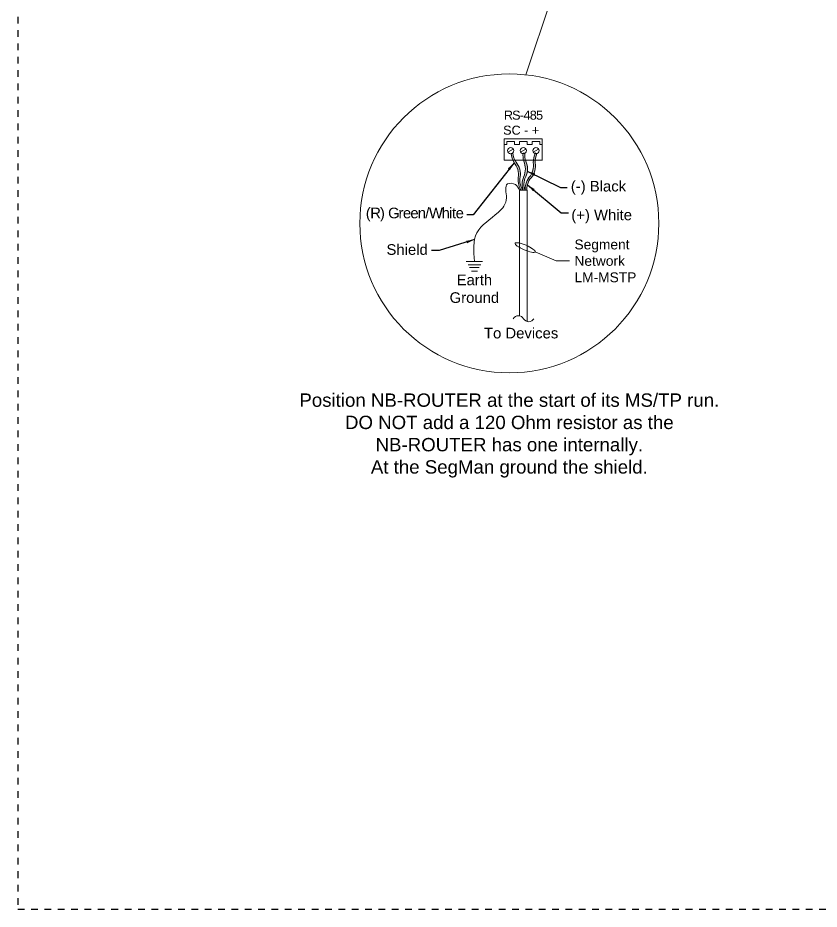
# Model space of a CAD drawing. Header units: inches. Extents: x -60 to 2005, y -577 to 104.
# Drawn here: x 688.56 to 718.56, y -180.13 to -146.76 of the extents above; entities that cross this region are included whole.
import ezdxf

# ---------------------------------------------------------------- set-up
doc = ezdxf.new("R2010")
doc.units = ezdxf.units.IN
doc.header["$MEASUREMENT"] = 0
doc.linetypes.add('Demo', pattern=[0.5, 0.25, -0.25])
doc.layers.get('0').update_dxf_attribs({"lineweight": 5})
doc.layers.add('PS Borders', color=40, linetype='Demo', lineweight=5, plot=False)
doc.layers.add('WS_Dataline', color=6, linetype='Continuous', lineweight=5)
doc.styles.add('ARIAL', font='arial.ttf')
doc.dimstyles.get("Standard").update_dxf_attribs({"dimtxt": 0.18, "dimasz": 0.18, "dimexe": 0.18, "dimexo": 0.0625, "dimgap": 0.09, "dimtad": 0, "dimtih": 1, "dimtoh": 1, "dimdec": 4, "dimzin": 0, "dimdsep": 46, "dimtxsty": 'Standard', "dimcen": 0.09, "dimadec": 0, "dimazin": 0, "dimtfac": 1, "dimtdec": 4, "dimtofl": 0, "dimtmove": 0, "dimatfit": 3, "dimfxl": 1, "dimtolj": 1, "dimtzin": 0, "dimarcsym": 0})

# ---------------------------------------------------------------- blocks, each defined once
blk = doc.blocks.new('G_ENDLINE')
blk.add_lwpolyline([(0.08660254037841053, -7.744915819785092e-13, -0.5773502691867318), (5.426770144367765e-13, -4.618527782440651e-13, 0.5773502691905019), (-0.08660254037796689, -4.583000645652646e-13, 0.5773502691905019)], format="xyb")

msp = doc.modelspace()

# ---------------------------------------------------------------- hatches: boundary and pattern name
h = msp.add_hatch(color=256)
edge = h.paths.add_edge_path()
edge.add_line((707.0926765006163, -151.8152064540363), (707.0328013209448, -151.8318075052399))
edge.add_arc((708.2447736174254, -151.6507025490939), 1.225428844354921, 188.4988200317891, 205.6450511385068)
edge.add_arc((706.6366247275228, -152.6216400857983), 0.6689955890457627, 15.727372145294396, 41.19067404646472, ccw=False)
edge.add_arc((706.6351849850287, -152.6164473519492), 0.6689955890457627, -10.197437498566273, 15.265864402604109, ccw=False)
edge.add_arc((708.0586728369435, -152.8173646926714), 0.7694929859867486, 173.8469486297035, 195.4966182739494)
edge.add_arc((708.0586728369435, -152.8173646926714), 0.7694929859867486, 195.4966182739494, 211.0566181616065)
edge.add_line((707.3994805642742, -153.2143344687701), (707.4810532281781, -153.2143344687701))
edge.add_arc((708.0422308425564, -152.803645332778), 0.6954033946575598, 196.9479963301705, 216.1979528666372, ccw=False)
edge.add_arc((708.0516429019451, -152.8375919027912), 0.6954033946575587, 169.8025625014334, 194.0452402177281, ccw=False)
edge.add_arc((706.7087966100332, -152.5960377204027), 0.668995589045761, 349.8025625014333, 375.2658644026042)
edge.add_arc((706.7102363525273, -152.6012304542518), 0.668995589045761, 15.72737214529438, 41.19067404646516)
edge.add_arc((708.1652806868804, -151.6334342642801), 1.087897453512887, 189.6184229029745, 208.9876342423386, ccw=False)
edge = h.paths.add_edge_path()
edge.add_arc((707.2726120860007, -152.3127144983395), 0.668995589045761, 345.0605592722173, 370.5238611733882)
edge.add_arc((709.0088558332689, -152.1913728974979), 1.078501713048974, 160.5013963686815, 179.9549978711915, ccw=False)
edge.add_line((707.9922065967189, -151.8313864048734), (707.9322378102866, -151.8151267401905))
edge.add_arc((709.0666971330484, -152.2422198971988), 1.212190793466118, 159.3700055532401, 176.6097834430752)
edge.add_arc((707.1988853791572, -152.2927245735342), 0.6689955890457627, -14.93944072778271, 10.523861173387786, ccw=False)
edge.add_arc((707.2002955145695, -152.2875237215466), 0.6689955890457627, 319.1357496283569, 344.59905152952734, ccw=False)
edge.add_arc((708.3222286829475, -153.1863848943902), 0.7694929859867486, 143.1801357566266, 164.8298054008724)
edge.add_arc((708.3222286829475, -153.1863848943902), 0.7694929859867486, 164.8298054008724, 182.0815589057538)
edge.add_line((707.5532434576182, -153.2143344687701), (707.6213482518532, -153.2143344687701))
edge.add_arc((708.3150836248481, -153.1661980630374), 0.6954033946575598, 166.2811834570936, 183.9692359680558, ccw=False)
edge.add_arc((708.3058651164683, -153.2001977039302), 0.6954033946575587, 139.1357496283565, 163.3784273446512, ccw=False)
edge.add_arc((707.2740222214129, -152.307513646352), 0.668995589045761, 319.1357496283565, 344.5990515295273)
edge = h.paths.add_edge_path()
edge.add_arc((708.3921813540021, -151.8758994094811), 0.8530302222486597, 176.7837172581501, 197.1557302662799)
edge.add_arc((706.9742587358221, -152.4175710908887), 0.668995589045761, 0.2307538713449162, 25.69405577251581, ccw=False)
edge.add_arc((706.9742587358221, -152.4121824599608), 0.668995589045761, 334.30594422748396, 359.76924612865474, ccw=False)
edge.add_arc((708.2037486863874, -153.0037389223457), 0.6954033946575587, 154.305944227484, 178.5486219437788)
edge.add_arc((708.2037486863874, -152.9685117101712), 0.6954033946575598, 181.4513780562211, 200.7013345926879)
edge.add_line((707.5532434576182, -153.2143344687701), (707.4810532281781, -153.2143344687701))
edge.add_arc((708.2159273930477, -152.9861253162585), 0.7694929859867486, 180, 197.2517535048816, ccw=False)
edge.add_arc((708.2159273930477, -152.9861253162585), 0.7694929859867486, 158.3503303557542, 180, ccw=False)
edge.add_arc((706.8978700953335, -152.4121824599608), 0.6689955890457627, 334.3059442274844, 359.7692461286547)
edge.add_arc((706.8978700953335, -152.4175710908887), 0.6689955890457627, 0.2307538713449242, 25.6940557725153)
edge.add_arc((708.4313500003896, -151.9057640728849), 0.9566885041639231, 175.2384417745333, 193.402646708419, ccw=False)
edge.add_line((707.477963241216, -151.8263500852496), (707.5404947736988, -151.8280399380982))
edge = h.paths.add_edge_path()
edge.add_arc((708.4421724626659, -152.6242406030231), 0.668995589045408, 190.062353430753, 190.5238611734474)
edge.add_arc((707.875123456706, -152.2726607918003), 0.668995589045408, 220.7291663038299, 221.1906740465243)
edge.add_arc((708.1845855310398, -152.4121824599603), 0.668995589045408, 205.2325480298807, 205.6940557725749)

# ---------------------------------------------------------------- linework, layer by layer
for p, q in [((707.5860720682223, -148.8906030868058), (710.4641906664615, -140.2525569073714)), ((708.1983902779236, -151.2808995351426), (706.774232980395, -151.2808995351427)), ((706.7742329803953, -152.0858331362237), (706.774232980395, -151.2808995351426)), ((706.8685136566903, -151.5045074512257), (706.774232980395, -151.5045074512257)), ((706.8685136566903, -151.3920533121424), (706.8685136566903, -151.5045074512257)), ((707.1546714032761, -151.3920533121424), (706.8685136566903, -151.3920533121424)), ((707.1546714032761, -151.3920533121424), (707.1546714032761, -151.5045074512257)), ((707.3432327558664, -151.5045074512256), (707.1546714032761, -151.5045074512257)), ((707.3432327558664, -151.3920533121424), (707.3432327558664, -151.5045074512256)), ((707.6293905024522, -151.3920533121423), (707.3432327558664, -151.3920533121423)), ((707.6293905024522, -151.3920533121423), (707.6293905024525, -151.5045074512256)), ((707.8179518550426, -151.5045074512256), (707.6293905024525, -151.5045074512256)), ((707.8179518550426, -151.3920533121423), (707.8179518550426, -151.5045074512256)), ((708.1041096016286, -151.3920533121423), (707.8179518550426, -151.3920533121423)), ((708.1041096016286, -151.3920533121423), (708.1041096016286, -151.5045074512255)), ((708.1983902779236, -151.5045074512255), (708.1041096016286, -151.5045074512255)), ((708.1983902779236, -152.0858331362237), (708.1983902779236, -151.2808995351426)), ((707.1031035919457, -151.6706958040654), (706.9082593890103, -151.7842866805343)), ((707.0926765006163, -151.8152064540363), (707.0328013209448, -151.8318075052399)), ((707.5778226911218, -151.6706958040654), (707.3829784881864, -151.7842866805343)), ((707.5404947736988, -151.8280399380981), (707.477963241216, -151.8263500852496)), ((708.0525417902982, -151.6706958040654), (707.8576975873627, -151.7842866805343)), ((707.9922065967189, -151.8313864048734), (707.9322378102868, -151.8151267401905)), ((706.7742329803953, -152.0858331362237), (708.2076845687577, -152.0858331362236)), ((707.4810532281781, -153.2143344687701), (707.3994805642742, -153.2143344687701)), ((707.5532434576182, -153.2143344687701), (707.4810532281781, -153.2143344687701)), ((707.6213482518533, -153.2143344687701), (707.5532434576182, -153.2143344687701)), ((707.9304878275393, -155.5189169632395), (708.7223784952978, -155.8594751039369)), ((705.3538450743492, -155.874222824496), (705.9566217501065, -155.874222824496)), ((705.4188491421153, -156.0002734287252), (705.8916176823404, -156.0002734287252)), ((705.4754039072016, -156.1099398320159), (705.8350629172542, -156.1099398320159)), ((705.6182360536604, -155.874222824496), (705.6922307707953, -155.874222824496)), ((708.7223784952978, -155.8594751039369), (709.2126234878758, -155.8594751039369)), ((705.5433607327936, -156.2357331425292), (705.7671060916621, -156.2357331425292))]:
    msp.add_line(p, q)
for centre, radius in [((706.9637620177559, -154.4513441305488), 5.595454472558842), ((707.0115925299833, -151.7274912423), 0.1186797747940498), ((707.4863116291594, -151.7274912422999), 0.1186797747940498), ((707.9610307283358, -151.7274912422998), 0.1186797747940498)]:
    msp.add_circle(centre, radius)
for centre, radius, start, end in [((708.2447736174254, -151.6507025490939), 1.225428844354921, 188.4988200317888, 205.6450511385046), ((708.1652806868804, -151.6334342642801), 1.087897453512887, 189.6184229029759, 208.9876342423382), ((708.4313500003896, -151.9057640728849), 0.9566885041639231, 175.238441774534, 193.4026467084181), ((708.3921813540021, -151.8758994094811), 0.8530302222486597, 176.7837172581511, 197.1557302662795), ((709.0666971330484, -152.2422198971988), 1.212190793466118, 159.3700055532397, 176.6097834430757), ((709.0088558332689, -152.1913728974979), 1.078501713048974, 160.5013963686825, 179.9549978711897), ((706.6366247275228, -152.6216400857983), 0.6689955890457627, 15.72737214529427, 41.19067404646535), ((706.7102363525273, -152.6012304542518), 0.668995589045761, 15.72737214529427, 41.1906740464678), ((706.8978700953335, -152.4175710908887), 0.6689955890457627, 0.2307538713427622, 25.69405577251336), ((706.9742587358221, -152.4175710908887), 0.668995589045761, 0.2307538713427622, 25.69405577251336), ((707.1988853791572, -152.2927245735342), 0.6689955890457627, 345.0605592722152, 10.52386117338687), ((706.6351849850287, -152.6164473519492), 0.6689955890457627, 349.8025625014328, 15.26586440260245), ((706.7087966100332, -152.5960377204027), 0.668995589045761, 349.8025625014328, 15.26586440260245), ((706.8978700953335, -152.4121824599608), 0.6689955890457627, 334.3059442274866, 359.769246128654), ((706.9742587358221, -152.4121824599608), 0.668995589045761, 334.3059442274866, 359.769246128654), ((707.2002955145695, -152.2875237215466), 0.6689955890457627, 319.1357496283521, 344.5990515295294), ((707.2740222214129, -152.307513646352), 0.668995589045761, 319.1357496283521, 344.5990515295294), ((707.2726120860007, -152.3127144983395), 0.668995589045761, 345.0605592722152, 10.52386117338687), ((708.0586728369435, -152.8173646926714), 0.7694929859867486, 173.8469486297032, 195.4966182739498), ((708.0516429019451, -152.8375919027912), 0.6954033946575587, 169.8025625014331, 194.0452402177283), ((708.2159273930477, -152.9861253162585), 0.7694929859867486, 158.3503303557529, 180), ((708.2037486863874, -153.0037389223457), 0.6954033946575587, 154.3059442274867, 178.5486219437797), ((708.3222286829475, -153.1863848943902), 0.7694929859867486, 143.180135756626, 164.8298054008728), ((708.3058651164683, -153.2001977039302), 0.6954033946575587, 139.1357496283521, 163.3784273446539), ((708.0586728369435, -152.8173646926714), 0.7694929859867486, 195.4966182739498, 211.0566181616093), ((708.0422308425564, -152.803645332778), 0.6954033946575598, 196.9479963301694, 216.1979528666414), ((708.2159273930477, -152.9861253162585), 0.7694929859867486, 180, 197.2517535048796), ((708.2037486863874, -152.9685117101712), 0.6954033946575598, 181.4513780562202, 200.7013345926867), ((708.3222286829475, -153.1863848943902), 0.7694929859867486, 164.8298054008728, 182.0815589057521), ((708.3150836248481, -153.1661980630374), 0.6954033946575598, 166.2811834570916, 183.9692359680549)]:
    msp.add_arc(centre, radius, start, end)
at = {"extrusion": (0, 0, -1)}
msp.add_ellipse((707.5545053631147, -155.357223065038), major_axis=(0.3759824644245958, -0.1616938982015202), ratio=0.2226500044006698, dxfattribs=at)
msp.add_spline([(707.3449090595122, -153.2143344687701), (707.1905335719716, -153.0016462094682), (706.8978291358478, -152.974465739808), (706.8553006525999, -153.4995894070574), (706.5491015851037, -154.0430471185759), (705.7505744962939, -154.8012467295014), (705.655233412228, -155.874222824496)], degree=3)
at = {"layer": 'PS Borders', "lineweight": -3}
msp.add_lwpolyline([(688.5648471135574, -180.1299759270873), (774.0024901626182, -180.1299759270873), (774.0024901626182, -115.2131630984471), (688.5648471135574, -115.2131630984471)], close=True, dxfattribs=at)
at = {"layer": 'WS_Dataline'}
for p, q in [((707.6348095568314, -153.2143344687701), (707.3449090595122, -153.2143344687701)), ((707.3449090595122, -153.2143344687701), (707.3449090595122, -157.9151592214701)), ((707.6348095568314, -153.2143344687701), (707.6348095568314, -158.1280561549734))]:
    msp.add_line(p, q, dxfattribs=at)

# ---------------------------------------------------------------- block references
at = {"xscale": 4.48087843585896, "yscale": 4.48087843585896, "zscale": 4.48087843585896}
msp.add_blockref('G_ENDLINE', (707.4972740091066, -158.0232733362199), dxfattribs=at)

# ---------------------------------------------------------------- texts
at = {"style": 'ARIAL'}
for s, insert, char_height, width, attachment_point in [('{\\T0.9;RS-485}', (707.4815872413164, -150.2318403028897), 0.3380185188076407, 11.16826307275302, 2), ('SC - +', (707.4077655261897, -150.7941592536056), 0.3380185188076407, 11.16826307275302, 2), ('Earth \\PGround', (705.655233412228, -156.9022900997941), 0.3979865084731944, 10.21695450632085, 5)]:
    msp.add_mtext(s, dxfattribs=dict(at, insert=insert, char_height=char_height, width=width, attachment_point=attachment_point))
for s, insert, char_height, attachment_point in [('(-) Black', (709.2657708297675, -153.3783712855077), 0.3981457667799064, 7), ('{\\T0.9;(R) Green/White}', (705.2344304881201, -154.381987395248), 0.3981457667799062, 9), ('(+) White', (709.2846087909522, -154.4534067385367), 0.3981457667799064, 7), ('Shield', (703.9111138306826, -155.6361718851981), 0.3981457667799064, 9)]:
    msp.add_mtext(s, dxfattribs=dict(at, insert=insert, char_height=char_height, attachment_point=attachment_point))
at = {"linetype": 'Continuous', "style": 'ARIAL'}
for s, insert, char_height, width, attachment_point in [('Segment \\PNetwork \\PLM-MSTP', (709.402215070106, -155.8594751039369), 0.3686534877591725, 10.21695450632085, 4), ('To Devices', (707.4050345401351, -158.563466040499), 0.3981457667799064, 10.21695450632085, 5), ('Position NB-ROUTER at the start of its MS/TP run.\\PDO NOT add a 120 Ohm resistor as the NB-ROUTER has one internally.\\PAt the SegMan ground the shield.', (706.9637620177559, -160.8203888279195), 0.5, 15.89625935206272, 2)]:
    msp.add_mtext(s, dxfattribs=dict(at, insert=insert, char_height=char_height, width=width, attachment_point=attachment_point))

# ---------------------------------------------------------------- leaders
for points in [[(707.1400587017029, -152.1810616798321), (705.614898849592, -154.1331648584678), (705.3671457437133, -154.1338269241327)], [(707.635149996559, -152.4947520923536), (708.8853024682953, -153.1130163383546), (709.1330555741743, -153.1130163383546)], [(707.6434143036192, -153.0103151940552), (708.9091958101633, -154.0555154879107), (709.1754820180181, -154.0555154879107)], [(705.6606495659335, -155.060799796229), (704.3416997806257, -155.4697829993046), (704.0494753548662, -155.4705290567899)]]:
    msp.add_leader(points, dimstyle='Standard', override={"dimasz": 0.31, "dimgap": 0.09, "dimtad": 0})

doc.saveas('drawing.dxf')
